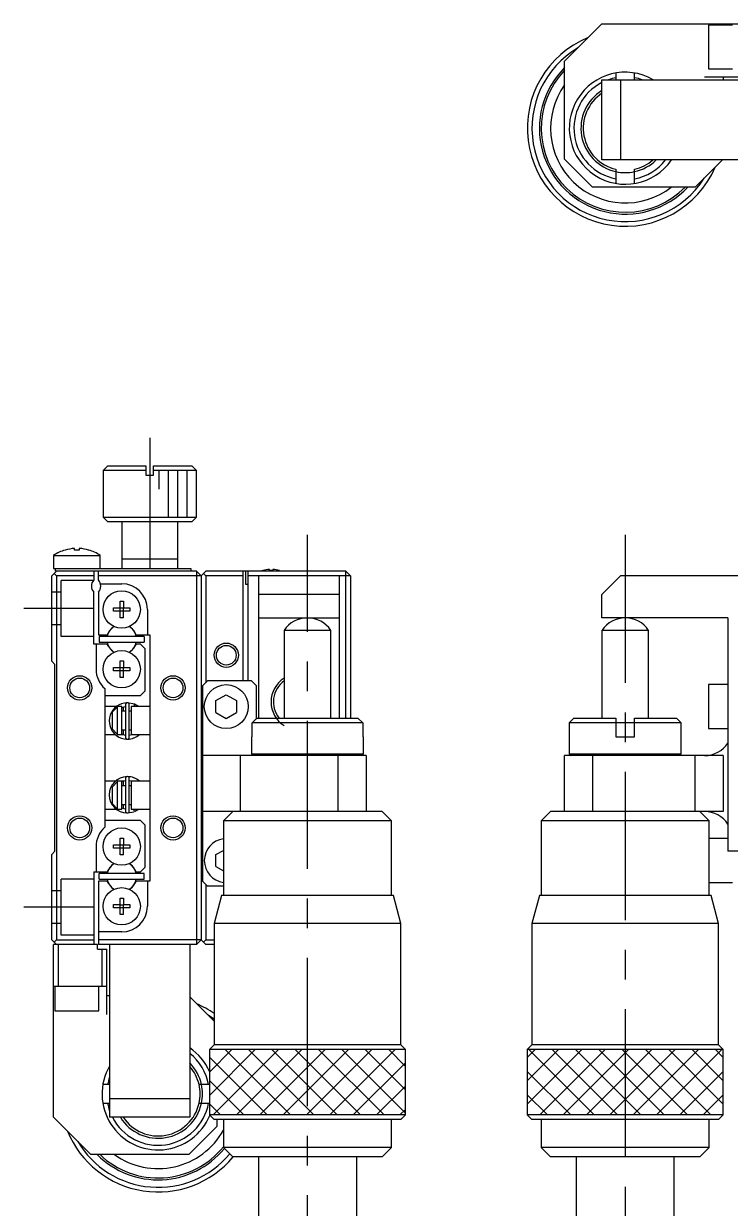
# Model space of a CAD drawing. Extents: x -3 to 367, y -8 to 251.
# Drawn here: x -3 to 72.7, y 104.8 to 231.7 of the extents above; entities that cross this region are included whole.
import ezdxf

# ---------------------------------------------------------------- set-up
doc = ezdxf.new("R2010")
doc.units = 0
doc.header["$LTSCALE"] = 0.5
doc.linetypes.add('CENTER', pattern=[50.8, 31.75, -6.35, 6.35, -6.35])
doc.linetypes.add('DASHED', pattern=[19.05, 12.7, -6.35])
doc.layers.get('0').update_dxf_attribs({"linetype": 'CONTINUOUS'})
for name, color, linetype in [('MSM_CENTER', 1, 'CENTER'), ('MSM_CONTINUOUS', 7, 'CONTINUOUS'), ('MSM_DASHED', 4, 'DASHED'), ('MSM_NARROW', 5, 'CONTINUOUS')]:
    doc.layers.add(name, color=color, linetype=linetype)

msp = doc.modelspace()

# ---------------------------------------------------------------- linework, layer by layer
for centre, start, end in [((61.45, 220.5), 257.846803, 282.153197), ((11.4, 117.05), 347.846803, 12.153197)]:
    msp.add_arc(centre, 4.75, start, end)
at = {"layer": 'MSM_CENTER'}
for p, q in [((10.5, 187.35), (10.5, 173.35)), ((27.4, 64.95), (27.4, 176.95)), ((61.45, 176.95), (61.45, 64.95)), ((4.5, 169.05), (-3, 169.05)), ((4.5, 137.05), (-3, 137.05))]:
    msp.add_line(p, q, dxfattribs=at)
at = {"layer": 'MSM_CONTINUOUS'}
for p, q in [((58.95, 231.7), (54.95, 227.7)), ((58.95, 231.7), (77.45, 231.7)), ((70.35, 231.55), (70.35, 226.85)), ((72.95, 231.55), (70.35, 231.55)), ((54.95, 217.2), (54.95, 227.7)), ((60.45, 226.41608), (60.45, 225.7)), ((62.45, 225.7), (62.45, 226.41608)), ((69.95, 226), (76.95, 226)), ((70.35, 226.85), (72.95, 226.85)), ((71.95, 226), (71.95, 225.7)), ((58.95, 217.1), (58.95, 225.7)), ((58.95, 225.7), (77.45, 225.7)), ((60.95, 225.7), (60.95, 217.1)), ((54.95, 217.2), (57.95, 214.2)), ((77.45, 217.1), (58.95, 217.1)), ((71.85, 217.1), (68.95, 214.2)), ((60.45, 216.112518), (60.45, 214.58392)), ((62.45, 214.58392), (62.45, 216.112518)), ((68.95, 214.2), (57.95, 214.2)), ((6, 184.35), (5.5, 183.85)), ((6, 184.35), (10.1, 184.35)), ((10.1, 184.35), (10.1, 183.35)), ((10.9, 184.35), (15, 184.35)), ((10.9, 183.35), (10.9, 184.35)), ((15.5, 183.85), (15, 184.35)), ((10.1, 183.85), (5.5, 183.85)), ((5.5, 183.85), (5.5, 178.85)), ((10.1, 183.35), (10.9, 183.35)), ((15.5, 183.85), (10.9, 183.85)), ((15.5, 178.85), (15.5, 183.85)), ((5.5, 178.85), (6, 178.35)), ((5.5, 178.85), (15.5, 178.85)), ((15, 178.35), (6, 178.35)), ((7.5, 178.35), (7.5, 173.35)), ((13.5, 173.35), (13.5, 178.35)), ((15, 178.35), (15.5, 178.85)), ((1.44141, 175.312581), (1.438067, 175.319436)), ((2.44, 175.312581), (2.44, 175.484953)), ((2.96, 175.312581), (2.44, 175.312581)), ((2.96, 175.484953), (2.96, 175.312581)), ((3.961933, 175.319436), (3.95859, 175.312581)), ((0.2, 174.741657), (5.2, 174.741657)), ((0.2, 174.741657), (0.2, 173.35)), ((5.2, 173.35), (5.2, 174.741657)), ((13.5, 174.35), (7.5, 174.35)), ((0.5, 173.05), (0, 172.55)), ((0.2, 173.35), (14.9, 173.35)), ((0.5, 172.55), (0.25, 172.8)), ((0.4, 173.05), (0.4, 173.35)), ((15.5, 173.05), (0.4, 173.05)), ((4.5, 173.05), (4.5, 172.111438)), ((5, 172.111438), (5, 173.05)), ((14.9, 173.35), (14.9, 173.05)), ((16, 172.55), (15.5, 173.05)), ((15.5, 173.05), (15.5, 133.05)), ((16, 172.55), (16.5, 173.05)), ((16.5, 172.55), (16.25, 172.8)), ((31.5, 173.05), (16.5, 173.05)), ((20.5, 161.3), (20.5, 173.05)), ((20.75, 173.05), (20.75, 171.65)), ((21, 173.05), (21, 161.3)), ((22.613639, 173.119522), (22.611384, 173.124144)), ((23.32, 173.119522), (23.32, 173.239859)), ((23.68, 173.119522), (23.32, 173.119522)), ((23.68, 173.239859), (23.68, 173.119522)), ((24.388616, 173.124144), (24.386361, 173.119522)), ((32, 172.55), (31.5, 173.05)), ((31.5, 157.3), (31.5, 173.05)), ((0, 163.4), (0, 172.55)), ((0.5, 172.55), (0.5, 133.55)), ((4.5, 172.55), (0.5, 172.55)), ((16, 172.55), (5, 172.55)), ((5.218246, 171.7), (7.5, 171.7)), ((16, 172.55), (16, 133.55)), ((20.5, 172.55), (16.5, 172.55)), ((16.5, 172.55), (16.5, 161.1)), ((20.75, 171.65), (21, 171.65)), ((32, 172.55), (21, 172.55)), ((22.2, 157.3), (22.2, 172.55)), ((30.8, 172.55), (30.8, 157.3)), ((32, 172.55), (32, 157.3)), ((60.95, 172.55), (58.95, 170.55)), ((117.45, 172.55), (60.95, 172.55)), ((4.5, 165.25), (4.5, 170.788562)), ((5, 170.788562), (5, 166.25)), ((30.8, 170.55), (22.2, 170.55)), ((58.95, 168.05), (58.95, 170.55)), ((6.613639, 169.13), (7.32, 169.13)), ((6.613639, 168.77), (6.613639, 169.13)), ((7.32, 169.836361), (7.68, 169.836361)), ((7.32, 169.13), (7.32, 169.836361)), ((7.330372, 169.119628), (7.32, 169.13)), ((7.330372, 168.780372), (7.32, 168.77)), ((7.330372, 168.780372), (7.330372, 169.119628)), ((7.330372, 169.119628), (7.669628, 169.119628)), ((7.669628, 168.780372), (7.330372, 168.780372)), ((7.669628, 169.119628), (7.68, 169.13)), ((7.669628, 169.119628), (7.669628, 168.780372)), ((7.669628, 168.780372), (7.68, 168.77)), ((7.68, 169.836361), (7.68, 169.13)), ((7.68, 169.13), (8.386361, 169.13)), ((8.386361, 169.13), (8.386361, 168.77)), ((10.25, 168.95), (10.25, 166.25)), ((7.32, 168.77), (6.613639, 168.77)), ((7.32, 168.063639), (7.32, 168.77)), ((7.68, 168.063639), (7.32, 168.063639)), ((8.386361, 168.77), (7.68, 168.77)), ((7.68, 168.063639), (7.68, 168.77)), ((22.2, 168.05), (30.8, 168.05)), ((72.45, 168.05), (58.95, 168.05)), ((72.45, 168.05), (72.45, 143.05)), ((5, 166.25), (5.949194, 166.25)), ((6.09936, 166.510095), (5.949194, 166.25)), ((9.050806, 166.25), (8.90064, 166.510095)), ((9.050806, 166.25), (10.5, 166.25)), ((10.5, 166.25), (10.5, 139.85)), ((29.9, 166.708312), (24.9, 166.708312)), ((24.9, 166.708312), (24.9, 157.3)), ((29.9, 157.3), (29.9, 166.708312)), ((63.95, 166.708312), (58.95, 166.708312)), ((58.95, 166.708312), (58.95, 157.3)), ((63.95, 157.3), (63.95, 166.708312)), ((5.949194, 165.25), (4.5, 165.25)), ((4.75, 165.25), (4.75, 162.55)), ((5.1, 166.05), (5.1, 165.45)), ((9.9, 166.05), (5.1, 166.05)), ((5.1, 165.45), (9.9, 165.45)), ((6.09936, 164.989905), (5.949194, 165.25)), ((9.050806, 165.25), (8.90064, 164.989905)), ((9.5, 165.25), (9.050806, 165.25)), ((10, 164.75), (9.5, 165.25)), ((9.9, 166.05), (9.9, 165.45)), ((10, 160.25), (10, 164.75)), ((0, 163.4), (0.35, 163.05)), ((0.35, 143.05), (0.35, 163.05)), ((6.613639, 162.73), (7.32, 162.73)), ((6.613639, 162.37), (6.613639, 162.73)), ((7.32, 163.436361), (7.68, 163.436361)), ((7.32, 162.73), (7.32, 163.436361)), ((7.330372, 162.719628), (7.32, 162.73)), ((7.330372, 162.380372), (7.330372, 162.719628)), ((7.330372, 162.719628), (7.669628, 162.719628)), ((7.669628, 162.719628), (7.68, 162.73)), ((7.669628, 162.719628), (7.669628, 162.380372)), ((7.68, 163.436361), (7.68, 162.73)), ((7.68, 162.73), (8.386361, 162.73)), ((8.386361, 162.73), (8.386361, 162.37)), ((7.32, 162.37), (6.613639, 162.37)), ((7.330372, 162.380372), (7.32, 162.37)), ((7.32, 161.663639), (7.32, 162.37)), ((7.68, 161.663639), (7.32, 161.663639)), ((7.669628, 162.380372), (7.330372, 162.380372)), ((7.669628, 162.380372), (7.68, 162.37)), ((8.386361, 162.37), (7.68, 162.37)), ((7.68, 161.663639), (7.68, 162.37)), ((16.2, 160.8), (16.7, 161.3)), ((21.4, 161.3), (16.7, 161.3)), ((21.4, 161.3), (21.9, 160.8)), ((5.7, 160.470938), (5.7, 145.629062)), ((9.5, 159.75), (10, 160.25)), ((16.2, 139.8), (16.2, 160.8)), ((21.9, 160.8), (21.9, 157.209727)), ((72.45, 160.9), (70.35, 160.9)), ((70.35, 160.9), (70.35, 156.2)), ((5.7, 159.75), (9.5, 159.75)), ((7.906482, 158.753078), (7.906482, 155.253078)), ((8.879232, 158.79211), (8.130759, 158.951617)), ((8.306482, 155.253078), (8.306482, 158.753078)), ((8.880388, 158.789838), (8.805969, 158.549984)), ((9.291268, 158.55002), (8.869514, 158.796319)), ((8.872835, 158.79244), (8.878604, 158.792423)), ((8.878604, 158.792423), (8.880388, 158.789838)), ((17.6, 159.185085), (18.7, 159.820171)), ((17.6, 157.914915), (17.6, 159.185085)), ((18.7, 159.820171), (19.8, 159.185085)), ((19.8, 159.185085), (19.8, 157.914915)), ((6.921566, 158.55), (5.7, 158.55)), ((6.5, 157.966515), (7, 158.495683)), ((6.5, 156.133485), (6.5, 157.966515)), ((7.5, 158.55), (7, 158.55)), ((7, 158.55), (7, 155.55)), ((7.499868, 158.430394), (7.906431, 158.541258)), ((7.5, 155.55), (7.5, 158.55)), ((7.906482, 158.05), (7.5, 158.05)), ((7.7, 158.05), (7.7, 158.49983)), ((8.5, 158.05), (8.306482, 158.05)), ((8.5, 158.55), (8.5, 155.55)), ((10.5, 158.55), (8.5, 158.55)), ((17.6, 157.914915), (18.7, 157.279829)), ((18.7, 157.279829), (19.8, 157.914915)), ((7, 155.604317), (6.5, 156.133485)), ((21.48392, 156.8), (21.991673, 157.3)), ((33.31608, 156.8), (21.48392, 156.8)), ((21.48392, 155.3), (21.48392, 156.8)), ((21.991673, 157.3), (32.808327, 157.3)), ((32.808327, 157.3), (33.31608, 156.8)), ((33.31608, 156.8), (33.31608, 155.3)), ((55.95, 157.3), (55.45, 156.8)), ((55.45, 156.8), (55.45, 153.5)), ((67.45, 156.8), (55.45, 156.8)), ((55.95, 157.3), (60.45, 157.3)), ((60.45, 157.3), (60.45, 155.3)), ((62.45, 157.3), (66.95, 157.3)), ((62.45, 155.3), (62.45, 157.3)), ((67.45, 156.8), (66.95, 157.3)), ((67.45, 153.5), (67.45, 156.8)), ((70.35, 156.2), (72.45, 156.2)), ((5.7, 155.55), (6.808166, 155.55)), ((7, 155.55), (7.5, 155.55)), ((7.906428, 155.465185), (7.499915, 155.575427)), ((7.5, 156.05), (7.906482, 156.05)), ((7.565484, 155.55), (7.7, 155.55)), ((7.7, 155.55), (7.7, 156.05)), ((8.306482, 156.05), (8.5, 156.05)), ((8.534819, 155.512495), (8.306541, 155.464872)), ((8.5, 155.55), (10.5, 155.55)), ((8.647486, 155.549662), (8.534819, 155.512495)), ((8.810654, 155.186314), (8.870057, 155.208795)), ((8.865773, 155.208891), (8.868376, 155.208441)), ((8.868376, 155.208441), (8.868018, 155.209303)), ((8.870057, 155.208795), (8.868376, 155.208441)), ((8.870814, 155.20921), (8.870057, 155.208795)), ((21.4, 155.3), (21.4, 153.5)), ((21.4, 155.3), (21.48392, 155.3)), ((33.31608, 155.3), (33.4, 155.3)), ((33.4, 153.5), (33.4, 155.3)), ((60.45, 155.3), (62.45, 155.3)), ((33.7, 153.3), (16.2, 153.3)), ((20.2, 153.3), (20.2, 147.3)), ((21.4, 153.5), (33.4, 153.5)), ((21.4, 153.5), (21.6, 153.3)), ((30.7, 147.3), (30.7, 153.3)), ((33.2, 153.3), (33.4, 153.5)), ((33.7, 153.3), (33.7, 147.3)), ((54.95, 147.3), (54.95, 153.3)), ((71.95, 153.3), (54.95, 153.3)), ((55.45, 153.5), (55.65, 153.3)), ((55.45, 153.5), (67.45, 153.5)), ((57.95, 153.3), (57.95, 147.3)), ((67.25, 153.3), (67.45, 153.5)), ((68.95, 147.3), (68.95, 153.3)), ((71.95, 153.3), (71.95, 147.3)), ((6.80887, 150.55), (5.7, 150.55)), ((6.5, 149.966515), (7, 150.495683)), ((6.5, 148.133485), (6.5, 149.966515)), ((7.5, 150.55), (7, 150.55)), ((7, 150.55), (7, 147.55)), ((7.49981, 150.524529), (7.906478, 150.634822)), ((7.5, 147.55), (7.5, 150.55)), ((7.906482, 150.05), (7.5, 150.05)), ((7.7, 150.55), (7.565825, 150.55)), ((7.7, 150.05), (7.7, 150.55)), ((7.906482, 150.846922), (7.906482, 147.346922)), ((8.306482, 147.346922), (8.306482, 150.846922)), ((8.5, 150.05), (8.306482, 150.05)), ((8.306574, 150.635124), (8.535095, 150.587425)), ((8.5, 150.55), (8.5, 147.55)), ((10.5, 150.55), (8.5, 150.55)), ((8.535095, 150.587425), (8.647765, 150.550234)), ((8.823029, 150.909366), (8.808645, 150.913946)), ((8.870057, 150.891205), (8.822984, 150.909225)), ((8.868376, 150.891559), (8.867999, 150.890651)), ((8.870057, 150.891205), (8.868376, 150.891559)), ((8.870814, 150.89079), (8.870057, 150.891205)), ((5.7, 147.55), (6.921986, 147.55)), ((7, 147.604317), (6.5, 148.133485)), ((7, 147.55), (7.5, 147.55)), ((7.90646, 147.558739), (7.499853, 147.669613)), ((7.5, 148.05), (7.906482, 148.05)), ((7.7, 147.600616), (7.7, 148.05)), ((8.132013, 147.1484), (8.81594, 147.281933)), ((8.306482, 148.05), (8.5, 148.05)), ((8.5, 147.55), (10.5, 147.55)), ((8.878604, 147.307577), (8.805969, 147.550016)), ((8.869514, 147.303681), (9.291176, 147.54991)), ((8.872835, 147.30756), (8.878604, 147.307577)), ((35.4, 147.3), (16.2, 147.3)), ((19.4, 147.3), (18.4, 146.3)), ((36.4, 146.3), (35.4, 147.3)), ((53.45, 147.3), (52.45, 146.3)), ((71.95, 147.3), (53.45, 147.3)), ((70.45, 146.3), (69.45, 147.3)), ((9.5, 146.35), (5.7, 146.35)), ((10, 145.85), (9.5, 146.35)), ((36.4, 146.3), (18.4, 146.3)), ((18.4, 146.3), (18.4, 138.3)), ((36.4, 138.3), (36.4, 146.3)), ((70.45, 146.3), (52.45, 146.3)), ((52.45, 146.3), (52.45, 138.3)), ((70.45, 138.3), (70.45, 146.3)), ((10, 141.35), (10, 145.85)), ((4.75, 143.55), (4.75, 140.85)), ((6.613639, 143.73), (7.32, 143.73)), ((6.613639, 143.37), (6.613639, 143.73)), ((7.32, 144.436361), (7.68, 144.436361)), ((7.32, 143.73), (7.32, 144.436361)), ((7.330372, 143.719628), (7.32, 143.73)), ((7.330372, 143.380372), (7.330372, 143.719628)), ((7.330372, 143.719628), (7.669628, 143.719628)), ((7.669628, 143.719628), (7.68, 143.73)), ((7.669628, 143.719628), (7.669628, 143.380372)), ((7.68, 144.436361), (7.68, 143.73)), ((7.68, 143.73), (8.386361, 143.73)), ((8.386361, 143.73), (8.386361, 143.37)), ((72.45, 144.4), (70.45, 144.4)), ((0.35, 143.05), (0, 142.7)), ((0, 133.55), (0, 142.7)), ((7.32, 143.37), (6.613639, 143.37)), ((7.330372, 143.380372), (7.32, 143.37)), ((7.32, 142.663639), (7.32, 143.37)), ((7.68, 142.663639), (7.32, 142.663639)), ((7.669628, 143.380372), (7.330372, 143.380372)), ((7.669628, 143.380372), (7.68, 143.37)), ((8.386361, 143.37), (7.68, 143.37)), ((7.68, 142.663639), (7.68, 143.37)), ((17.6, 142.685085), (18.4, 143.146966)), ((17.6, 141.414915), (17.6, 142.685085)), ((77.45, 143.05), (72.45, 143.05)), ((6.09936, 141.110095), (5.949194, 140.85)), ((9.050806, 140.85), (8.90064, 141.110095)), ((9.5, 140.85), (10, 141.35)), ((17.6, 141.414915), (18.4, 140.953034)), ((4.5, 140.85), (5.949194, 140.85)), ((4.5, 140.85), (4.5, 133.05)), ((5.949194, 139.85), (5, 139.85)), ((5, 139.85), (5, 133.05)), ((9.9, 140.65), (5.1, 140.65)), ((5.1, 140.05), (5.1, 140.65)), ((5.1, 140.05), (9.9, 140.05)), ((6.09936, 139.589905), (5.949194, 139.85)), ((9.050806, 139.85), (8.90064, 139.589905)), ((9.050806, 140.85), (9.5, 140.85)), ((10.5, 139.85), (9.050806, 139.85)), ((9.9, 140.05), (9.9, 140.65)), ((10.25, 139.85), (10.25, 137.15)), ((16.2, 139.8), (16.7, 139.3)), ((70.45, 139.7), (72.95, 139.7)), ((16.5, 139.5), (16.5, 133.55)), ((18.4, 139.3), (16.7, 139.3)), ((6.613639, 137.33), (7.32, 137.33)), ((6.613639, 136.97), (6.613639, 137.33)), ((7.32, 138.036361), (7.68, 138.036361)), ((7.32, 137.33), (7.32, 138.036361)), ((7.330372, 137.319628), (7.32, 137.33)), ((7.330372, 136.980372), (7.330372, 137.319628)), ((7.330372, 137.319628), (7.669628, 137.319628)), ((7.669628, 137.319628), (7.68, 137.33)), ((7.669628, 137.319628), (7.669628, 136.980372)), ((7.68, 138.036361), (7.68, 137.33)), ((7.68, 137.33), (8.386361, 137.33)), ((8.386361, 137.33), (8.386361, 136.97)), ((18.2, 138.3), (17.4, 135.3)), ((36.6, 138.3), (18.2, 138.3)), ((37.4, 135.3), (36.6, 138.3)), ((52.25, 138.3), (51.45, 135.3)), ((70.65, 138.3), (52.25, 138.3)), ((71.45, 135.3), (70.65, 138.3)), ((7.32, 136.97), (6.613639, 136.97)), ((7.330372, 136.980372), (7.32, 136.97)), ((7.32, 136.263639), (7.32, 136.97)), ((7.68, 136.263639), (7.32, 136.263639)), ((7.669628, 136.980372), (7.330372, 136.980372)), ((7.669628, 136.980372), (7.68, 136.97)), ((8.386361, 136.97), (7.68, 136.97)), ((7.68, 136.263639), (7.68, 136.97)), ((37.4, 135.3), (17.4, 135.3)), ((17.4, 135.3), (17.4, 122.3)), ((37.4, 122.3), (37.4, 135.3)), ((71.45, 135.3), (51.45, 135.3)), ((51.45, 135.3), (51.45, 122.3)), ((71.45, 122.3), (71.45, 135.3)), ((0, 133.55), (0.5, 133.05)), ((0.25, 133.3), (0.5, 133.55)), ((0.5, 133.55), (4.5, 133.55)), ((7.5, 134.4), (5, 134.4)), ((16, 133.55), (5, 133.55)), ((16, 133.55), (15.5, 133.05)), ((16.5, 133.05), (16, 133.55)), ((16.25, 133.3), (16.5, 133.55)), ((16.5, 133.55), (17.4, 133.55)), ((4.9, 133.05), (0.2, 133.05)), ((0.2, 114.55), (0.2, 133.05)), ((0.7, 133.05), (0.7, 128.55)), ((4.9, 132.55), (4.9, 133.05)), ((4.9, 132.55), (5.9, 132.55)), ((15.5, 133.05), (5, 133.05)), ((5.4, 128.55), (5.4, 132.55)), ((5.9, 125.55), (5.9, 132.55)), ((6.2, 133.05), (6.2, 114.55)), ((14.8, 133.05), (14.8, 114.55)), ((17.4, 133.05), (16.5, 133.05)), ((5.9, 128.55), (0.2, 128.55)), ((0.35, 128.55), (0.35, 125.95)), ((5.05, 125.95), (5.05, 128.55)), ((6.2, 127.55), (5.9, 127.55)), ((17.4, 124.85), (14.8, 127.45)), ((0.35, 125.95), (5.05, 125.95)), ((17.4, 122.3), (16.9, 121.8)), ((37.4, 122.3), (17.4, 122.3)), ((37.9, 121.8), (37.4, 122.3)), ((51.45, 122.3), (50.95, 121.8)), ((71.45, 122.3), (51.45, 122.3)), ((71.95, 121.8), (71.45, 122.3)), ((37.9, 121.8), (16.9, 121.8)), ((16.9, 121.8), (16.9, 114.8)), ((37.9, 114.8), (37.9, 121.8)), ((71.95, 121.8), (50.95, 121.8)), ((50.95, 121.8), (50.95, 114.8)), ((71.95, 114.8), (71.95, 121.8)), ((6.2, 118.05), (5.48392, 118.05)), ((16.900052, 118.05), (15.787482, 118.05)), ((5.48392, 116.05), (6.2, 116.05)), ((6.2, 116.55), (14.8, 116.55)), ((15.787482, 116.05), (16.900052, 116.05)), ((0.2, 114.55), (4.2, 110.55)), ((14.8, 114.55), (6.2, 114.55)), ((37.9, 114.8), (16.9, 114.8)), ((16.9, 114.8), (17.4, 114.3)), ((37.4, 114.3), (17.4, 114.3)), ((17.7, 114.3), (17.7, 113.55)), ((18.4, 114.3), (18.4, 111.3)), ((36.4, 111.3), (36.4, 114.3)), ((37.4, 114.3), (37.9, 114.8)), ((71.95, 114.8), (50.95, 114.8)), ((50.95, 114.8), (51.45, 114.3)), ((71.45, 114.3), (51.45, 114.3)), ((52.45, 114.3), (52.45, 111.3)), ((70.45, 111.3), (70.45, 114.3)), ((71.45, 114.3), (71.95, 114.8)), ((14.7, 110.55), (17.7, 113.55)), ((14.7, 110.55), (4.2, 110.55)), ((36.4, 111.3), (18.4, 111.3)), ((18.4, 111.3), (19.4, 110.3)), ((35.4, 110.3), (36.4, 111.3)), ((70.45, 111.3), (52.45, 111.3)), ((52.45, 111.3), (53.45, 110.3)), ((69.45, 110.3), (70.45, 111.3)), ((35.4, 110.3), (19.4, 110.3)), ((22.15, 110.3), (22.15, 103.05)), ((32.65, 110.3), (32.65, 103.05)), ((69.45, 110.3), (53.45, 110.3)), ((56.2, 110.3), (56.2, 103.05)), ((66.7, 103.05), (66.7, 110.3))]:
    msp.add_line(p, q, dxfattribs=at)
for centre, radius in [((7.5, 168.95), 2), ((18.7, 164.05), 1.0565), ((7.5, 162.55), 2), ((3, 160.55), 1.0565), ((13, 160.55), 1.0565), ((18.7, 158.55), 2.35), ((3, 145.55), 1.0565), ((13, 145.55), 1.0565), ((7.5, 143.55), 2), ((7.5, 137.15), 2)]:
    msp.add_circle(centre, radius, dxfattribs=at)
for centre, radius, start, end in [((61.45, 220.5), 10.5, 112.310083, 336.667781), ((61.45, 220.5), 10, 120.635322, 327.628703), ((61.45, 220.5), 9.2, 134.952615, 316.781487), ((61.45, 220.5), 9, 136.238257, 315.572996), ((61.45, 220.5), 6, 60.073565, 325.481892), ((61.45, 220.5), 5.5, 100.475682, 109.011265), ((61.45, 220.5), 5.5, 70.988735, 79.524318), ((61.45, 220.5), 8, 144.340912, 308.047507), ((61.45, 220.5), 5.5, 117.035692, 259.524318), ((61.45, 220.5), 4.5, 123.748989, 257.160412), ((61.45, 220.5), 5.5, 280.475682, 321.816518), ((61.45, 220.5), 4.5, 282.839588, 310.926063), ((61.45, 220.5), 4.75, 257.846803, 282.153197), ((2.7, 171), 4.5, 106.285843, 123.748989), ((2.7, 171), 4.492483, 93.317816, 106.26943), ((2.7, 171), 4.492483, 73.73057, 86.682184), ((2.7, 171), 4.5, 56.251011, 73.714157), ((23.5, 170.05), 3.2, 106.122533, 110.364135), ((23.5, 170.05), 3.194933, 93.229709, 106.106712), ((23.5, 170.05), 3.194933, 73.893288, 86.770291), ((5.25, 171.45), 1, 138.590378, 221.409622), ((4.25, 171.45), 1, 318.590378, 41.409622), ((7.5, 168.95), 2.75, 0, 90), ((27.4, 165.05), 3, 33.55731, 146.44269), ((61.45, 165.05), 3, 33.55731, 146.44269), ((7.5, 165.749999), 1.5875, 120.433182, 169.10691), ((7.614905, 165.635095), 1.75, 121.881533, 150), ((7.5, 165.749999), 1.5875, 10.89309, 59.566818), ((7.385095, 165.635095), 1.75, 30, 58.118467), ((7.5, 165.749999), 1.5875, 190.893016, 239.566737), ((7.614905, 165.864905), 1.75, 210, 238.118467), ((7.5, 165.749999), 1.5875, 300.433263, 349.106984), ((7.385095, 165.864905), 1.75, 301.881533, 330), ((7.5, 162.55), 2.75, 180, 229.114807), ((26.5, 159.05), 3, 122.216513, 237.783487), ((26.5, 159.05), 2.75, 125.562143, 218.564918), ((8.10898, 156.995145), 1.956717, 90.861713, 125.684608), ((8.106482, 158.753078), 0.2, 0, 180), ((8.106864, 157.003304), 1.948858, 125.773996, 269.15248), ((8.106482, 155.253078), 0.2, 180, 0), ((8.104868, 157.007107), 1.952745, 270.80821, 311.737778), ((69.95, 156.3), 3, 270, 326.44269), ((8.106565, 149.096863), 1.948691, 90.744088, 269.197485), ((8.106482, 150.846922), 0.2, 0, 180), ((8.104874, 149.092919), 1.952722, 48.264476, 89.162579), ((8.106482, 147.346922), 0.2, 180, 0), ((69.95, 144.3), 3, 33.55731, 90), ((7.5, 143.55), 2.75, 130.885193, 180), ((18.7, 142.05), 2.35, 97.334369, 262.665631), ((7.5, 140.350001), 1.5875, 120.433263, 169.106984), ((7.614905, 140.235095), 1.75, 121.881533, 150), ((7.5, 140.350001), 1.5875, 10.893016, 59.566737), ((7.385095, 140.235095), 1.75, 30, 58.118467), ((7.5, 140.350001), 1.5875, 190.89309, 239.566818), ((7.5, 140.350001), 1.5875, 300.433182, 349.10691), ((7.614905, 140.464905), 1.75, 210, 238.118467), ((7.385095, 140.464905), 1.75, 301.881533, 330), ((7.5, 137.15), 2.75, 270, 0), ((11.4, 117.05), 10.5, 55.150095, 66.667781), ((11.4, 117.05), 10, 53.130102, 57.628703), ((11.4, 117.05), 6, 23.556464, 55.481892), ((11.4, 117.05), 5.5, 10.475682, 51.816518), ((11.4, 117.05), 6, 150.073565, 337.520637), ((11.4, 117.05), 4.5, 12.839588, 40.926063), ((11.4, 117.05), 5.5, 160.988735, 169.524318), ((11.4, 117.05), 4.75, 347.846803, 12.153197), ((11.4, 117.05), 5.5, 190.475682, 199.011265), ((11.4, 117.05), 5.5, 207.035692, 349.524318), ((11.4, 117.05), 4.5, 213.748989, 347.160412), ((11.4, 117.05), 10.5, 202.310083, 319.994794), ((11.4, 117.05), 8, 234.340912, 331.044976), ((11.4, 117.05), 10, 210.635322, 320.070897), ((11.4, 117.05), 9.2, 224.952615, 320.513155), ((11.4, 117.05), 9, 226.238257, 321.057559)]:
    msp.add_arc(centre, radius, start, end, dxfattribs=at)
at = {"layer": 'MSM_DASHED'}
for p, q in [((1, 166.05), (1, 172.05)), ((4.5, 172.05), (1, 172.05)), ((1, 170.8), (0, 170.8)), ((1, 167.3), (0, 167.3)), ((4.5, 166.05), (1, 166.05)), ((1, 134.05), (1, 140.05)), ((4.5, 140.05), (1, 140.05)), ((1, 138.8), (0, 138.8)), ((1, 135.3), (0, 135.3)), ((4.5, 134.05), (1, 134.05))]:
    msp.add_line(p, q, dxfattribs=at)
at = {"layer": 'MSM_NARROW'}
for p, q in [((11.5, 181.85), (11.5, 183.85)), ((12.5, 178.85), (12.5, 183.85)), ((13.5, 178.85), (13.5, 183.85)), ((14.5, 178.85), (14.5, 183.85)), ((16.9, 119.4), (19.3, 121.8)), ((16.9, 116.9), (21.8, 121.8)), ((16.9, 121), (23.1, 114.8)), ((17.3, 114.8), (24.3, 121.8)), ((18.6, 121.8), (25.6, 114.8)), ((19.8, 114.8), (26.8, 121.8)), ((21.1, 121.8), (28.1, 114.8)), ((22.3, 114.8), (29.3, 121.8)), ((23.6, 121.8), (30.6, 114.8)), ((24.8, 114.8), (31.8, 121.8)), ((26.1, 121.8), (33.1, 114.8)), ((27.3, 114.8), (34.3, 121.8)), ((28.6, 121.8), (35.6, 114.8)), ((29.8, 114.8), (36.8, 121.8)), ((31.1, 121.8), (37.9, 115)), ((33.6, 121.8), (37.9, 117.5)), ((36.1, 121.8), (37.9, 120)), ((50.95, 120.95), (51.8, 121.8)), ((50.95, 118.45), (54.3, 121.8)), ((50.95, 115.95), (56.8, 121.8)), ((51.1, 121.8), (58.1, 114.8)), ((52.3, 114.8), (59.3, 121.8)), ((53.6, 121.8), (60.6, 114.8)), ((54.8, 114.8), (61.8, 121.8)), ((56.1, 121.8), (63.1, 114.8)), ((57.3, 114.8), (64.3, 121.8)), ((58.6, 121.8), (65.6, 114.8)), ((59.8, 114.8), (66.8, 121.8)), ((61.1, 121.8), (68.1, 114.8)), ((62.3, 114.8), (69.3, 121.8)), ((63.6, 121.8), (70.6, 114.8)), ((64.8, 114.8), (71.8, 121.8)), ((66.1, 121.8), (71.95, 115.95)), ((68.6, 121.8), (71.95, 118.45)), ((71.1, 121.8), (71.95, 120.95)), ((32.3, 114.8), (37.9, 120.4)), ((50.95, 119.45), (55.6, 114.8)), ((67.3, 114.8), (71.95, 119.45)), ((16.9, 118.5), (20.6, 114.8)), ((34.8, 114.8), (37.9, 117.9)), ((50.95, 116.95), (53.1, 114.8)), ((69.8, 114.8), (71.95, 116.95)), ((16.9, 116), (18.1, 114.8)), ((37.3, 114.8), (37.9, 115.4))]:
    msp.add_line(p, q, dxfattribs=at)
for centre in [(18.7, 164.05), (3, 160.55), (13, 160.55), (3, 145.55), (13, 145.55)]:
    msp.add_circle(centre, 1.3, dxfattribs=at)
for centre, radius, start, end in [((61.45, 220.5), 4.75, 121.756864, 257.846803), ((61.45, 220.5), 4.75, 282.153197, 314.292063), ((11.4, 117.05), 4.75, 12.153197, 44.292063), ((11.4, 117.05), 4.5, 347.160412, 12.839588), ((11.4, 117.05), 4.75, 211.756864, 347.846803)]:
    msp.add_arc(centre, radius, start, end, dxfattribs=at)

doc.saveas('drawing.dxf')
